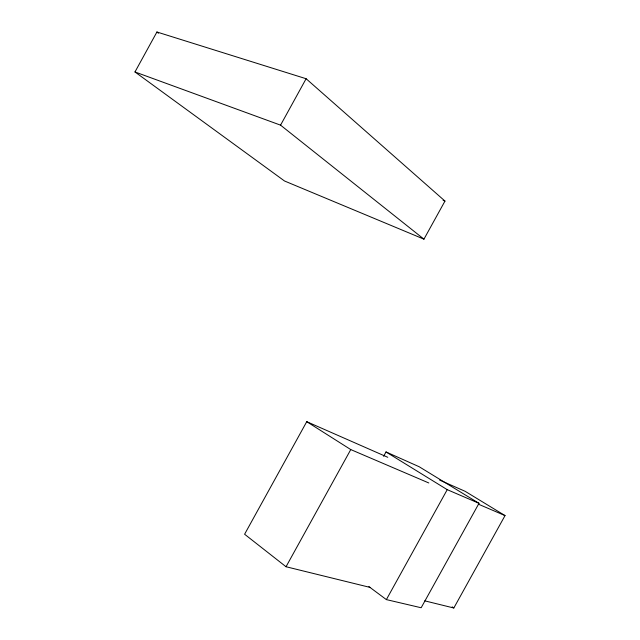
<?xml version="1.0" encoding="UTF-8"?>
<svg xmlns="http://www.w3.org/2000/svg" width="640" height="640" viewBox="0 0 640 640"><rect width="100%" height="100%" fill="white"/><g stroke="black" fill="none" stroke-linecap="round" stroke-linejoin="round"><path stroke-width="0.96" d="M134.968 71.96L156.92 32L306.12 78.728L444.976 201.08L423.944 239.16L284.504 180.984L134.968 71.96L280.56 125.152L423.944 239.16M280.56 125.152L306.12 78.728M387.768 457.296L306.744 421.68L244.6 534.24L286.032 566.736L370.408 587.488M286.032 566.736L350.768 449.576L428.816 482.968M383.608 456.296L386.016 451.944L419.168 466.736L479 503.32L421.16 607.752L386.376 599.608L368.864 586.576M386.376 599.608L447.232 489.664L479 503.32M424.728 600.84L453.824 608L505.032 515.584L465.144 491.312L439.656 480.104M443.104 200.376L444.976 201.08M478.4 504.184L505.032 515.584M386.016 451.944L447.232 489.664M306.744 421.68L350.768 449.576M452.192 606.848L453.824 608M156.92 32L158.488 33.232"/></g></svg>
